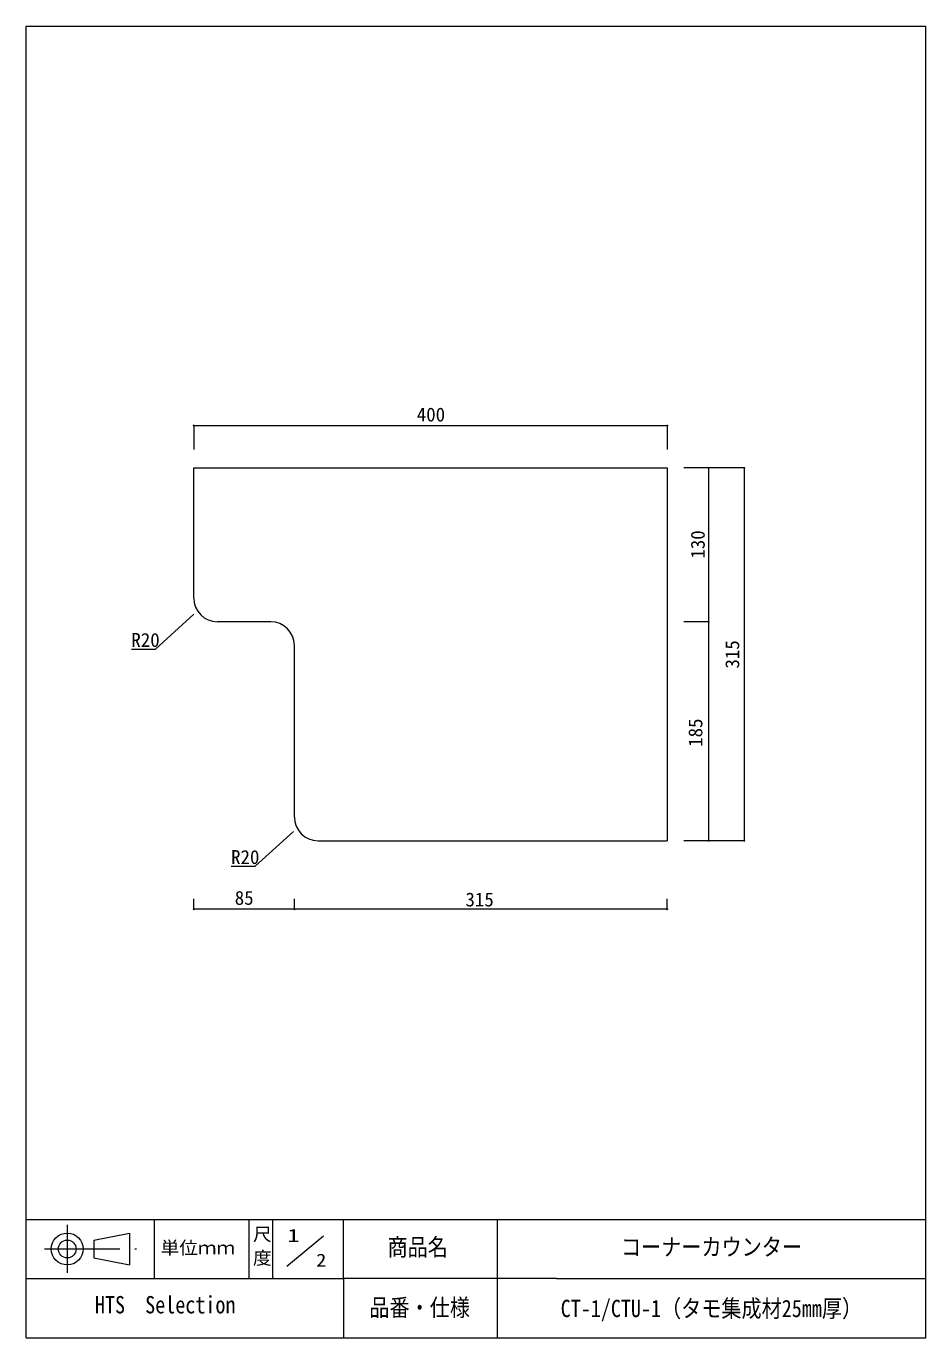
# Model space of a CAD drawing. Units: millimetres, scale not verified. Extents: x -380 to 380, y -554 to 554.
import ezdxf
from ezdxf.enums import TextEntityAlignment as Align

# ---------------------------------------------------------------- set-up
doc = ezdxf.new("R2010")
doc.units = ezdxf.units.MM
doc.header["$LTSCALE"] = 2
doc.header["$PDMODE"] = 32
doc.header["$PDSIZE"] = 0.8
doc.linetypes.add('USER2', pattern=[50.8, 31.75, -6.35, 6.35, -6.35])
doc.layers.add('0-0_0', color=7, linetype='Continuous', lineweight=9)
doc.layers.add('0-2_CLASS1', color=7, linetype='Continuous', lineweight=15)
doc.styles.add('ＭＳ ゴシック', font='')
doc.styles.get('ＭＳ ゴシック').set_extended_font_data('MS Gothic')

msp = doc.modelspace()

# ---------------------------------------------------------------- linework, layer by layer
at = {"layer": '0-0_0', "color": 4}
for p, q in [((-238.479, 216.628), (161.521, 216.628)), ((-238.479, 216.628), (-238.479, 196.351)), ((161.521, 216.628), (161.521, 196.351)), ((196.501, 180.902), (175.58, 180.902)), ((226.7, 180.902), (175.58, 180.902)), ((196.501, 180.902), (196.501, 50.902)), ((226.7, 180.902), (226.7, -134.098)), ((196.501, 50.902), (175.58, 50.902)), ((196.501, 50.902), (196.501, -134.098)), ((196.501, -134.098), (175.58, -134.098)), ((226.7, -134.098), (175.58, -134.098)), ((-238.479, -192.035), (-238.479, -183.095)), ((-153.479, -192.035), (-153.479, -183.095)), ((161.521, -192.035), (161.521, -183.095)), ((-153.479, -192.035), (-238.479, -192.035)), ((161.521, -192.035), (-153.479, -192.035))]:
    msp.add_line(p, q, dxfattribs=at)
at = {"layer": '0-0_0', "lineweight": 15}
for p, q in [((-238.479, 70.902), (-238.479, 180.902)), ((-173.479, 50.902), (-218.479, 50.902)), ((-153.479, -114.098), (-153.479, 30.902)), ((-133.479, -134.098), (161.521, -134.098)), ((-112, -504), (-112, -454)), ((17.82, -454), (17.82, -554)), ((-112, -504), (-112, -554)), ((68, -504), (-112, -504)), ((17.82, -504), (17.82, -554))]:
    msp.add_line(p, q, dxfattribs=at)
for points in [[(-238.479, 180.902), (161.521, 180.902), (161.521, -134.098)], [(-291.133, 27.841), (-270.86, 27.841), (-238.372, 57.21)], [(-206.881, -155.561), (-186.608, -155.561), (-154.12, -126.192)]]:
    msp.add_lwpolyline(points, dxfattribs=at)
for centre, start, end in [((-218.479, 70.902), 180, 270), ((-173.479, 30.902), 0, 90), ((-133.479, -114.098), 180, 270)]:
    msp.add_arc(centre, 20, start, end, dxfattribs=at)
at = {"layer": '0-0_0', "color": 6}
for p in [(-238.479, 216.628), (161.521, 216.628), (196.501, 180.902), (226.7, 180.902), (196.501, 50.902), (196.501, -134.098), (226.7, -134.098), (-238.479, -192.035), (-153.479, -192.035), (161.521, -192.035)]:
    msp.add_point(p, dxfattribs=at)
at = {"layer": '0-2_CLASS1'}
for p, q in [((380, -554), (380, 554)), ((-380, -454), (380, -454)), ((-272, -454), (-272, -504)), ((-192, -454), (-192, -504)), ((-172, -454), (-172, -504)), ((-322.862, -471.5), (-292.862, -465.5)), ((-322.862, -471.5), (-322.862, -486.5)), ((-292.862, -465.5), (-292.862, -492.5)), ((-128.871, -468.059), (-159.684, -493.736)), ((-322.862, -486.5), (-292.862, -492.5)), ((-380, -504), (-112, -504)), ((68, -504), (380, -504)), ((-380, -554), (380, -554))]:
    msp.add_line(p, q, dxfattribs=at)
at = {"layer": '0-2_CLASS1', "linetype": 'USER2'}
for p, q in [((-345.362, -458.707), (-345.362, -499.013)), ((-364.436, -479), (-286.701, -479))]:
    msp.add_line(p, q, dxfattribs=at)
at = {"layer": '0-2_CLASS1'}
msp.add_lwpolyline([(-380, -554), (-380, 554), (380, 554)], dxfattribs=at)
for radius in [13.5, 7.5]:
    msp.add_circle((-345.362, -479), radius, dxfattribs=at)

# ---------------------------------------------------------------- texts
at = {"layer": '0-0_0', "style": 'ＭＳ ゴシック'}
for s, p in [('400', (-50.052, 216.588)), ('R20', (-291.165, 26.14)), ('R20', (-206.913, -157.262)), ('85', (-203.832, -191.749)), ('315', (-8.922, -193.14))]:
    msp.add_text(s, height=11.73, dxfattribs=at).set_placement(p, align=Align.BOTTOM_LEFT)
for s, p in [('130', (196.757, 104.211)), ('315', (225.874, 11.368)), ('185', (194.774, -54.777))]:
    msp.add_text(s, height=11.73, rotation=90, dxfattribs=at).set_placement(p, align=Align.BOTTOM_LEFT)
at = {"layer": '0-0_0', "style": 'ＭＳ ゴシック', "width": 0.85}
for s, p in [('商品名', (-74.778, -489.127)), ('HTS\u3000Selection', (-321.932, -537.821)), ('品番・仕様', (-90.081, -540.194)), ('CT-1/CTU-1（タモ集成材25㎜厚）', (71.552, -540.949))]:
    msp.add_text(s, height=14.66, dxfattribs=at).set_placement(p, align=Align.BOTTOM_LEFT)
at = {"layer": '0-2_CLASS1', "style": 'ＭＳ ゴシック'}
for s, height, width, p in [('尺', 11, 1.05, (-188.442, -475.378)), ('1', 11, 1.4, (-159.451, -476.331)), ('単位ｍｍ', 11, 1.05, (-266.504, -486.805)), ('コーナーカウンター', 14.66, 0.85, (122.495, -489)), ('度', 11, 1.05, (-188.442, -495.378)), ('2', 11, 1.15, (-135.053, -497.279))]:
    msp.add_text(s, height=height, dxfattribs=dict(at, width=width)).set_placement(p, align=Align.BOTTOM_LEFT)

doc.saveas('drawing.dxf')
